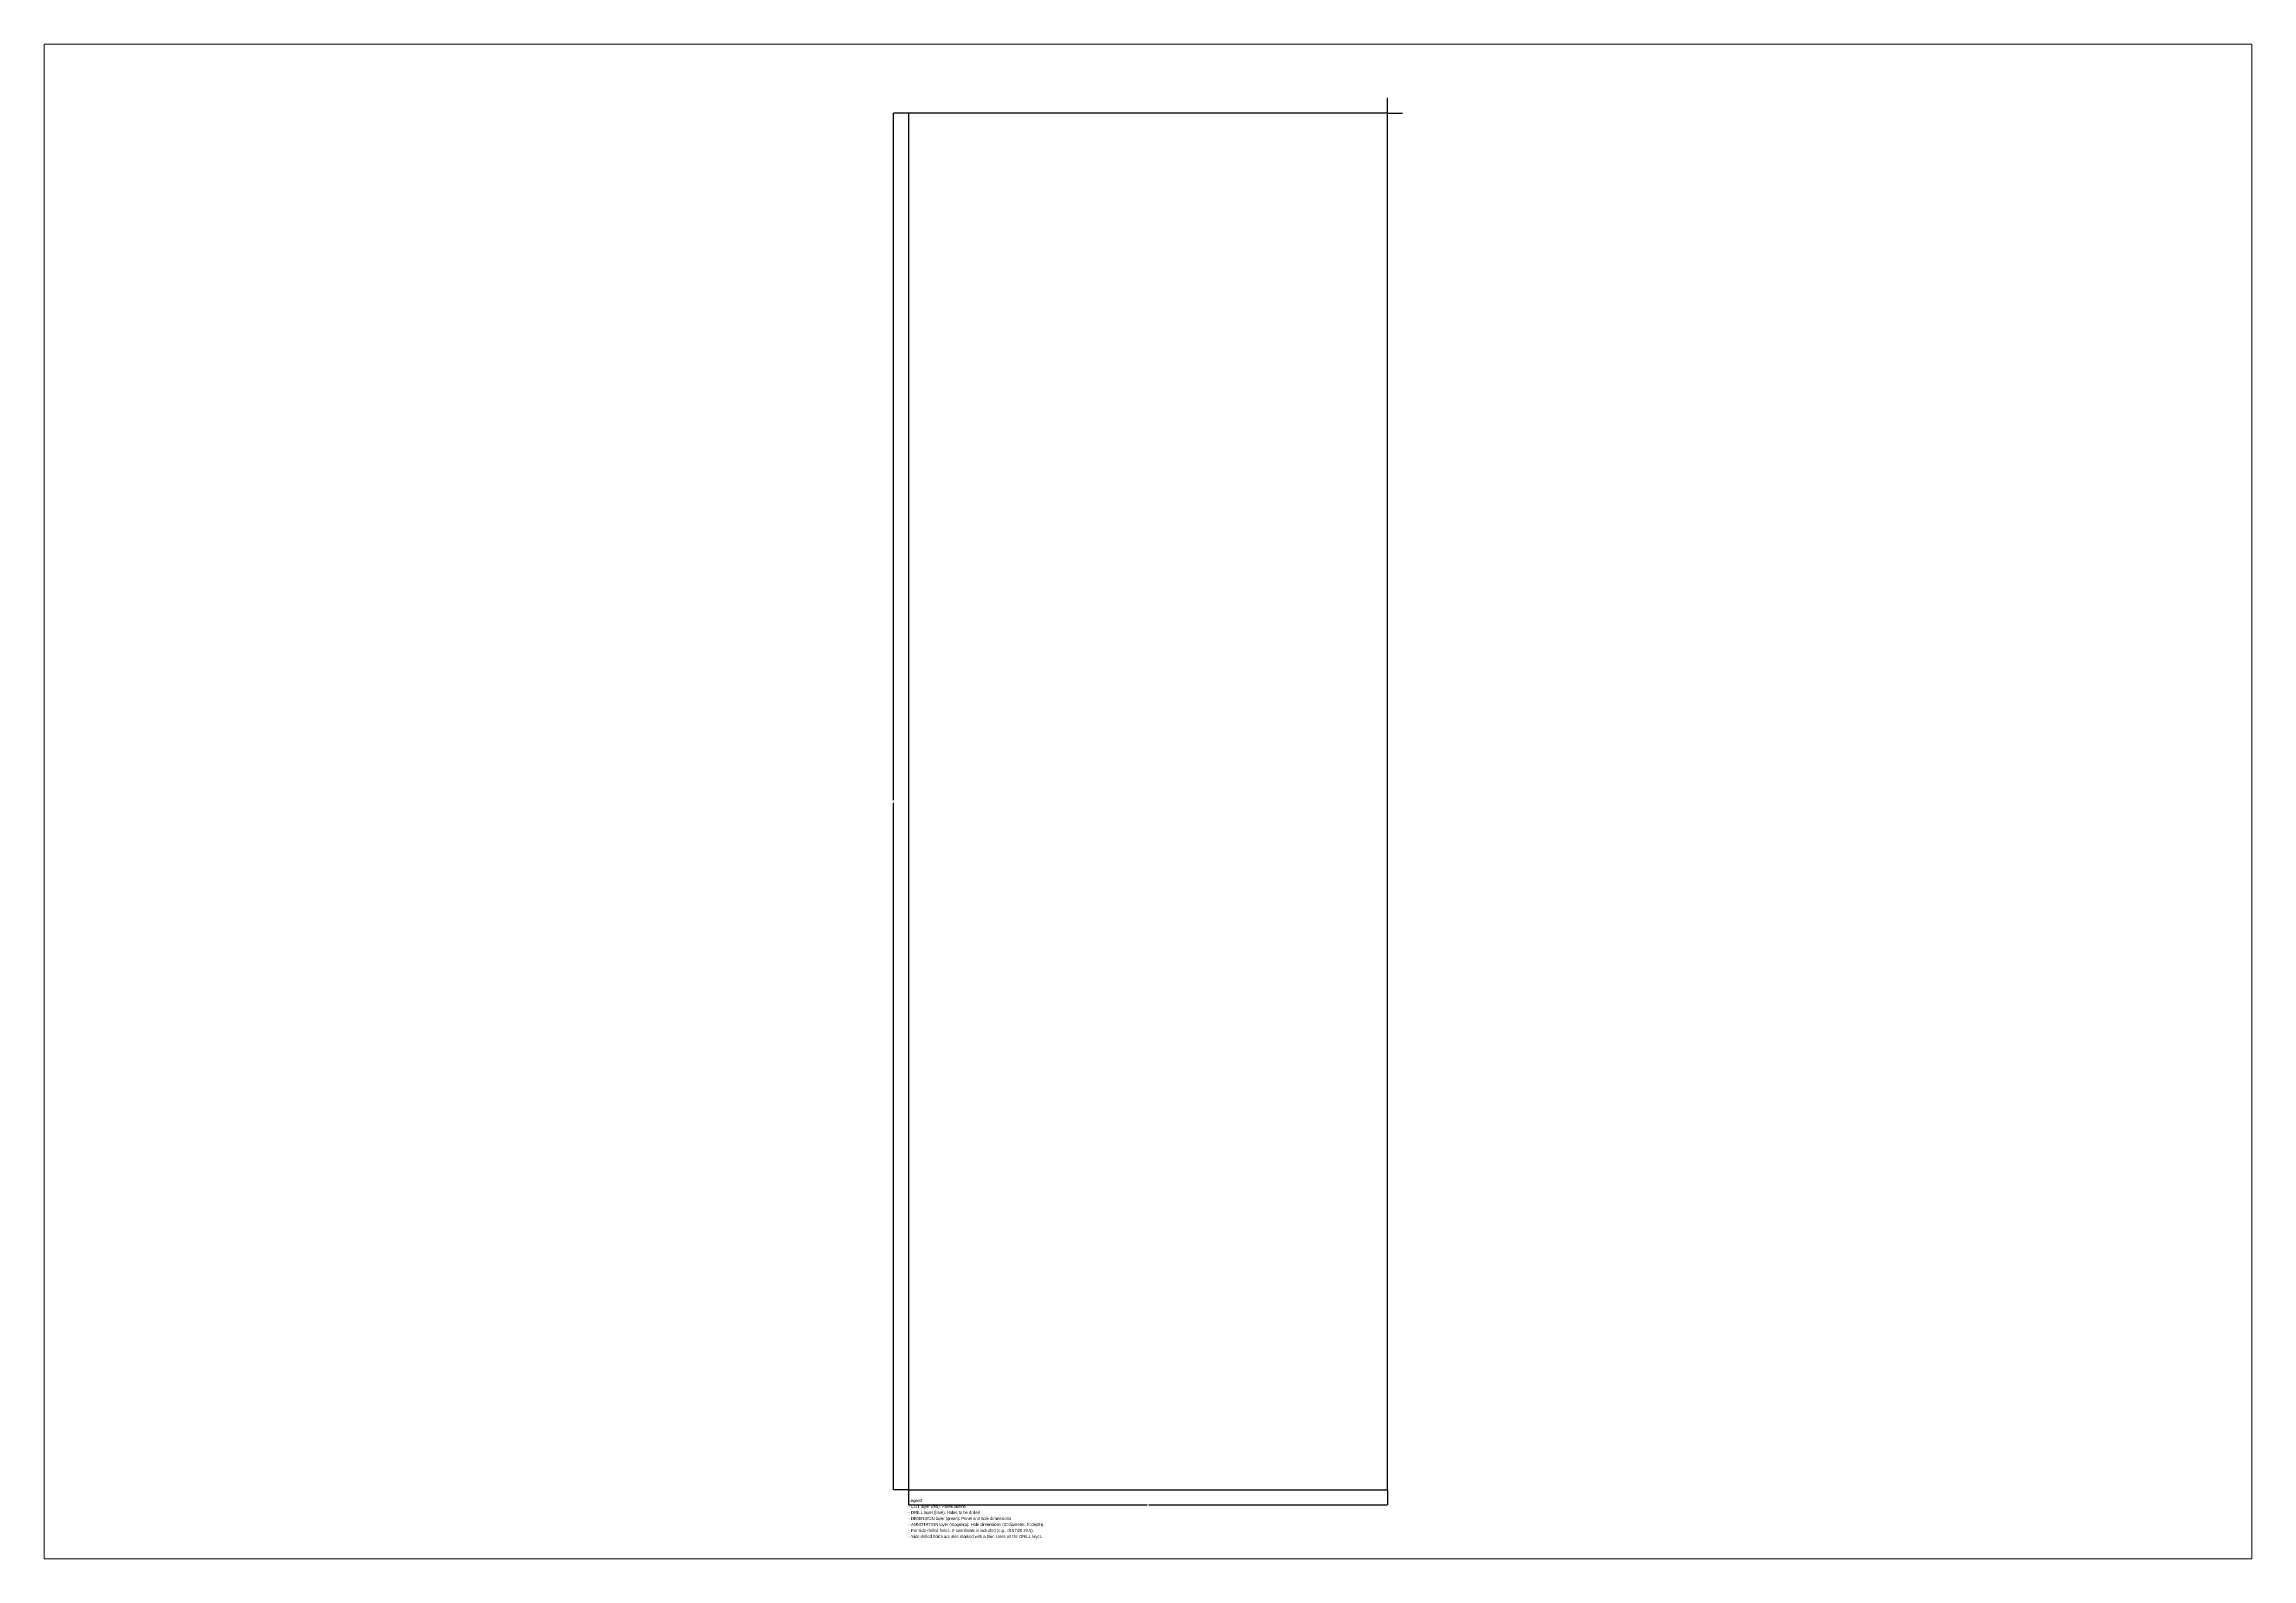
# Paper-space layout 'A4 landscape' of a CAD drawing. Header units: millimetres. Extents: x 10 to 287, y 10 to 200.
# The model-space entities are those that its viewports show. They can reach past a viewport. Long polylines and large blocks are cut down to what shows.
import ezdxf

# ---------------------------------------------------------------- set-up
doc = ezdxf.new("R2010")
doc.units = ezdxf.units.MM
for name, color, linetype in [('ANNOTATION', 6, 'CONTINUOUS'), ('CUT', 1, 'CONTINUOUS'), ('DIMENSION', 3, 'CONTINUOUS')]:
    doc.layers.add(name, color=color, linetype=linetype)
doc.dimstyles.get("Standard").update_dxf_attribs({"dimtxt": 2.5, "dimasz": 2.5, "dimexe": 1.25, "dimexo": 0.625, "dimtad": 1, "dimcen": 2.5, "dimazin": 3, "dimtfac": 1, "dimtmove": 0, "dimatfit": 3})

# ---------------------------------------------------------------- blocks, each defined once
blk = doc.blocks.new('_CLOSEDFILLED')
at = {"color": 0, "linetype": 'BYBLOCK'}
blk.add_solid([(-1, 0), (0, 0), (-1, 0)], dxfattribs=at)
blk = doc.blocks.new('*D1')
for p, q in [((0, 0), (0, -25)), ((800, 0), (800, -25)), ((0.25, -25), (398.5, -25)), ((401.5, -25), (799.75, -25))]:
    blk.add_line(p, q)
at = {"layer": 'Defpoints'}
for p in [(0, 0), (800, 0), (0, -25)]:
    blk.add_point(p, dxfattribs=at)
at = {"layer": 'DIMENSION', "xscale": 0.25, "yscale": 0.25, "rotation": 180}
blk.add_blockref('_CLOSEDFILLED', (0, -25), dxfattribs=at)
at = {"layer": 'DIMENSION', "xscale": 0.25, "yscale": 0.25}
blk.add_blockref('_CLOSEDFILLED', (800, -25), dxfattribs=at)
at = {"layer": 'DIMENSION', "insert": (400, -25), "char_height": 1, "attachment_point": 5}
blk.add_mtext('800', dxfattribs=at)
blk = doc.blocks.new('*D2')
for p, q in [((799.75, 2325), (799.5, 2325)), ((800, 2300), (800, 2325)), ((800, 2300), (800, 2325)), ((800, 2325), (800, 2325)), ((800.25, 2325), (800.5, 2325))]:
    blk.add_line(p, q)
at = {"layer": 'Defpoints'}
for p in [(800, 2325), (800, 2300), (800, 2300)]:
    blk.add_point(p, dxfattribs=at)
at = {"layer": 'DIMENSION', "xscale": 0.25, "yscale": 0.25}
blk.add_blockref('_CLOSEDFILLED', (800, 2325), dxfattribs=at)
at = {"layer": 'DIMENSION', "xscale": 0.25, "yscale": 0.25, "rotation": 180}
blk.add_blockref('_CLOSEDFILLED', (800, 2325), dxfattribs=at)
at = {"layer": 'DIMENSION', "insert": (800, 2326.125), "char_height": 1, "attachment_point": 5}
blk.add_mtext('0', dxfattribs=at)
blk = doc.blocks.new('*D3')
for p, q in [((0, 2300), (-25, 2300)), ((-25, 1152), (-25, 2299.75)), ((-25, 0.25), (-25, 1148)), ((0, 0), (-25, 0))]:
    blk.add_line(p, q)
at = {"layer": 'Defpoints'}
for p in [(0, 2300), (-25, 0), (0, 0)]:
    blk.add_point(p, dxfattribs=at)
at = {"layer": 'DIMENSION', "xscale": 0.25, "yscale": 0.25}
for p, rotation in [((-25, 2300), 90), ((-25, 0), 270)]:
    blk.add_blockref('_CLOSEDFILLED', p, dxfattribs=dict(at, rotation=rotation))
at = {"layer": 'DIMENSION', "insert": (-25, 1150), "char_height": 1, "attachment_point": 5, "rotation": 90}
blk.add_mtext('2300', dxfattribs=at)
blk = doc.blocks.new('*D4')
for p, q in [((800, 2300), (825, 2300)), ((800, 2300), (825, 2300)), ((825, 2300.25), (825, 2300.5)), ((825, 2300), (825, 2300)), ((825, 2299.75), (825, 2299.5))]:
    blk.add_line(p, q)
at = {"layer": 'Defpoints'}
for p in [(800, 2300), (800, 2300), (825, 2300)]:
    blk.add_point(p, dxfattribs=at)
at = {"layer": 'DIMENSION', "xscale": 0.25, "yscale": 0.25}
for rotation in [270, 90]:
    blk.add_blockref('_CLOSEDFILLED', (825, 2300), dxfattribs=dict(at, rotation=rotation))
at = {"layer": 'DIMENSION', "insert": (823.875, 2300), "char_height": 1, "attachment_point": 5, "rotation": 90}
blk.add_mtext('0', dxfattribs=at)

msp = doc.modelspace()

# ---------------------------------------------------------------- linework, layer by layer
at = {"layer": 'CUT'}
msp.add_lwpolyline([(0, 0), (800, 0), (800, 2300), (0, 2300)], close=True, dxfattribs=at)

# ---------------------------------------------------------------- texts
at = {"layer": 'ANNOTATION'}
for s, p in [('- CUT layer (red): Panel outline', (0, -30)), ('- DRILL layer (blue): Holes to be drilled', (0, -40)), ('Legend:', (0, -20)), ('- DIMENSION layer (green): Panel and hole dimensions', (0, -50)), ('- ANNOTATION layer (magenta): Hole dimensions (d=diameter, h=depth).', (0, -60)), ('- For side-drilled holes, Z-coordinate is included (e.g., d10 h20 z9.5).', (0, -70)), ('- Side-drilled holes are also marked with a blue cross on the DRILL layer.', (0, -80))]:
    msp.add_text(s, height=5, dxfattribs=at).set_placement(p)

# ---------------------------------------------------------------- dimensions: what is measured, and where the dimension line sits
at = {"layer": 'DIMENSION'}
for base, p1, p2, picture, middle in [((800, 2325), (800, 2300), (800, 2300), '*D2', (800, 2326.125)), ((0, -25), (0, 0), (800, 0), '*D1', (400, -25))]:
    dim = msp.add_linear_dim(base=base, p1=p1, p2=p2, dimstyle='Standard', dxfattribs=at)
    dim.commit()
    dim.dimension.update_dxf_attribs({"geometry": picture, "text_midpoint": middle})
for base, p1, p2, picture, middle in [((-25, 0), (0, 0), (0, 2300), '*D3', (-25, 1150)), ((825, 2300), (800, 2300), (800, 2300), '*D4', (823.875, 2300))]:
    dim = msp.add_linear_dim(base=base, p1=p1, p2=p2, angle=90, dimstyle='Standard', dxfattribs=at)
    dim.commit()
    dim.dimension.update_dxf_attribs({"geometry": picture, "text_midpoint": middle})

psp = doc.layouts.new('A4 landscape')

# ---------------------------------------------------------------- viewports
at = {"layer": 'VIEWPORTS'}
psp.add_viewport(center=(148.5, 105), size=(277, 190), view_center_point=(400, 1150), view_height=2530, dxfattribs=at)

doc.saveas('drawing.dxf')
